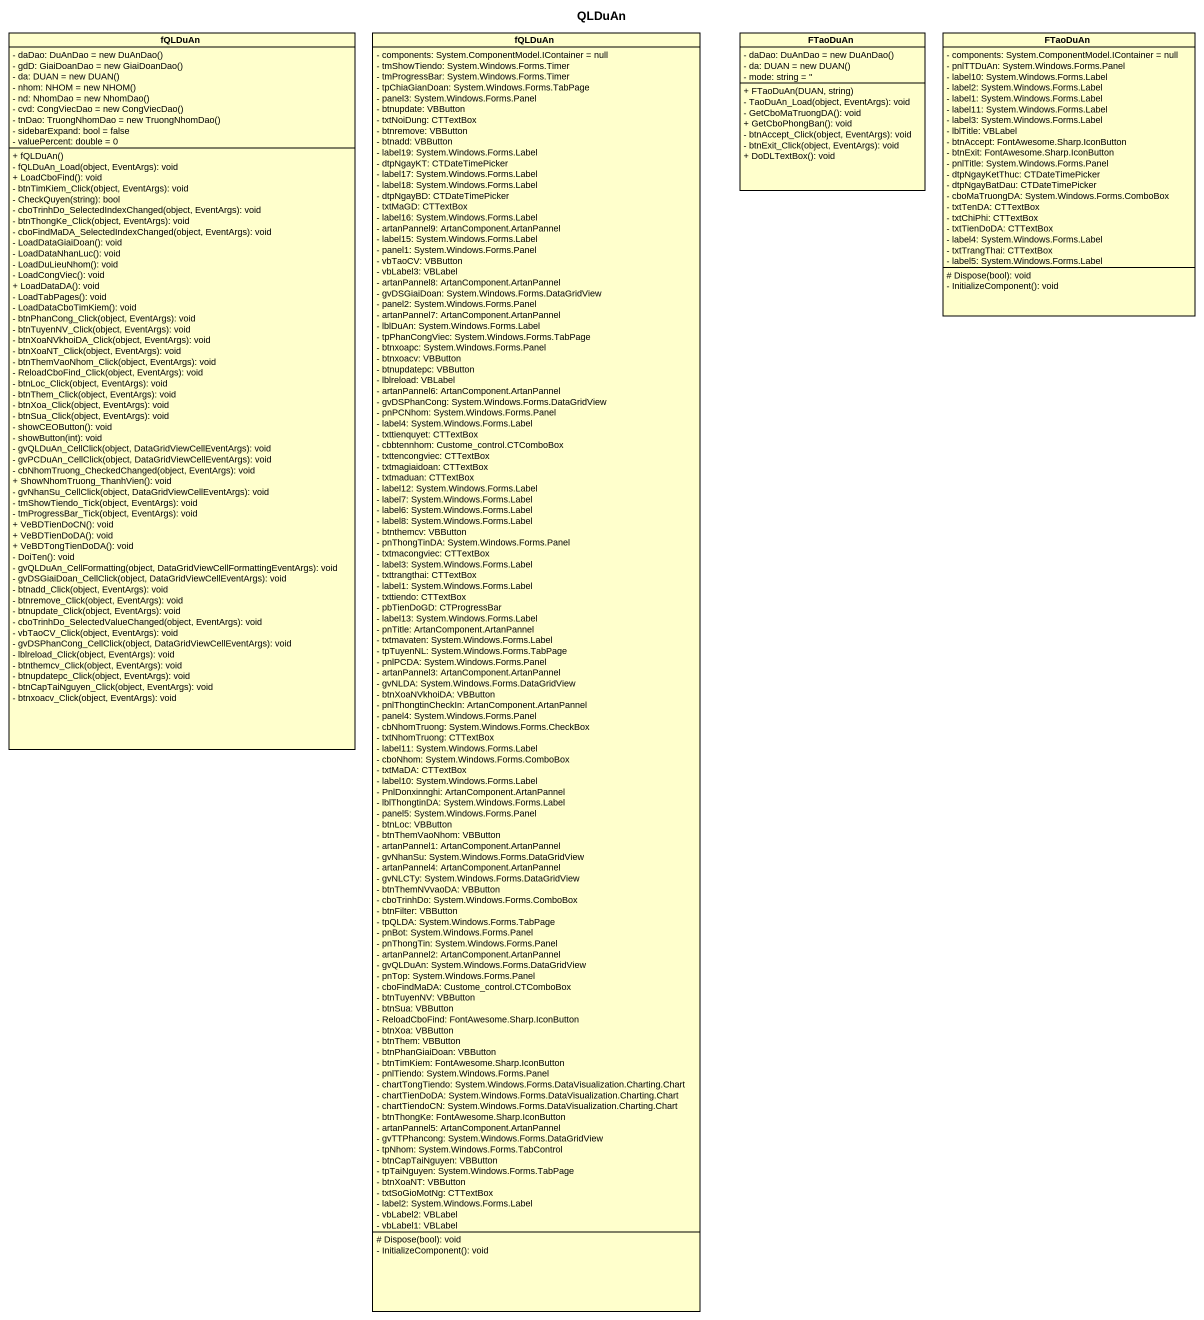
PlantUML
@startuml
title QLDuAn
hide circle
hide empty members
skinparam classAttributeIconSize 0
class fQLDuAn {
  {field} - daDao: DuAnDao = new DuAnDao()
  {field} - gdD: GiaiDoanDao = new GiaiDoanDao()
  {field} - da: DUAN = new DUAN()
  {field} - nhom: NHOM = new NHOM()
  {field} - nd: NhomDao = new NhomDao()
  {field} - cvd: CongViecDao = new CongViecDao()
  {field} - tnDao: TruongNhomDao = new TruongNhomDao()
  - sidebarExpand: bool = false
  - valuePercent: double = 0
  + fQLDuAn()
  - fQLDuAn_Load(object, EventArgs): void
  + LoadCboFind(): void
  - btnTimKiem_Click(object, EventArgs): void
  - CheckQuyen(string): bool
  - cboTrinhDo_SelectedIndexChanged(object, EventArgs): void
  - btnThongKe_Click(object, EventArgs): void
  - cboFindMaDA_SelectedIndexChanged(object, EventArgs): void
  - LoadDataGiaiDoan(): void
  - LoadDataNhanLuc(): void
  - LoadDuLieuNhom(): void
  - LoadCongViec(): void
  + LoadDataDA(): void
  - LoadTabPages(): void
  - LoadDataCboTimKiem(): void
  - btnPhanCong_Click(object, EventArgs): void
  - btnTuyenNV_Click(object, EventArgs): void
  - btnXoaNVkhoiDA_Click(object, EventArgs): void
  - btnXoaNT_Click(object, EventArgs): void
  - btnThemVaoNhom_Click(object, EventArgs): void
  - ReloadCboFind_Click(object, EventArgs): void
  - btnLoc_Click(object, EventArgs): void
  - btnThem_Click(object, EventArgs): void
  - btnXoa_Click(object, EventArgs): void
  - btnSua_Click(object, EventArgs): void
  - showCEOButton(): void
  - showButton(int): void
  - gvQLDuAn_CellClick(object, DataGridViewCellEventArgs): void
  - gvPCDuAn_CellClick(object, DataGridViewCellEventArgs): void
  - cbNhomTruong_CheckedChanged(object, EventArgs): void
  + ShowNhomTruong_ThanhVien(): void
  - gvNhanSu_CellClick(object, DataGridViewCellEventArgs): void
  - tmShowTiendo_Tick(object, EventArgs): void
  - tmProgressBar_Tick(object, EventArgs): void
  + VeBDTienDoCN(): void
  + VeBDTienDoDA(): void
  + VeBDTongTienDoDA(): void
  - DoiTen(): void
  - gvQLDuAn_CellFormatting(object, DataGridViewCellFormattingEventArgs): void
  - gvDSGiaiDoan_CellClick(object, DataGridViewCellEventArgs): void
  - btnadd_Click(object, EventArgs): void
  - btnremove_Click(object, EventArgs): void
  - btnupdate_Click(object, EventArgs): void
  - cboTrinhDo_SelectedValueChanged(object, EventArgs): void
  - vbTaoCV_Click(object, EventArgs): void
  - gvDSPhanCong_CellClick(object, DataGridViewCellEventArgs): void
  - lblreload_Click(object, EventArgs): void
  - btnthemcv_Click(object, EventArgs): void
  - btnupdatepc_Click(object, EventArgs): void
  - btnCapTaiNguyen_Click(object, EventArgs): void
  - btnxoacv_Click(object, EventArgs): void
}
class "fQLDuAn" as fQLDuAn_2 {
  - components: System.ComponentModel.IContainer = null
  - tmShowTiendo: System.Windows.Forms.Timer
  - tmProgressBar: System.Windows.Forms.Timer
  - tpChiaGianDoan: System.Windows.Forms.TabPage
  - panel3: System.Windows.Forms.Panel
  - btnupdate: VBButton
  - txtNoiDung: CTTextBox
  - btnremove: VBButton
  - btnadd: VBButton
  - label19: System.Windows.Forms.Label
  - dtpNgayKT: CTDateTimePicker
  - label17: System.Windows.Forms.Label
  - label18: System.Windows.Forms.Label
  - dtpNgayBD: CTDateTimePicker
  - txtMaGD: CTTextBox
  - label16: System.Windows.Forms.Label
  - artanPannel9: ArtanComponent.ArtanPannel
  - label15: System.Windows.Forms.Label
  - panel1: System.Windows.Forms.Panel
  - vbTaoCV: VBButton
  - vbLabel3: VBLabel
  - artanPannel8: ArtanComponent.ArtanPannel
  - gvDSGiaiDoan: System.Windows.Forms.DataGridView
  - panel2: System.Windows.Forms.Panel
  - artanPannel7: ArtanComponent.ArtanPannel
  - lblDuAn: System.Windows.Forms.Label
  - tpPhanCongViec: System.Windows.Forms.TabPage
  - btnxoapc: System.Windows.Forms.Panel
  - btnxoacv: VBButton
  - btnupdatepc: VBButton
  - lblreload: VBLabel
  - artanPannel6: ArtanComponent.ArtanPannel
  - gvDSPhanCong: System.Windows.Forms.DataGridView
  - pnPCNhom: System.Windows.Forms.Panel
  - label4: System.Windows.Forms.Label
  - txttienquyet: CTTextBox
  - cbbtennhom: Custome_control.CTComboBox
  - txttencongviec: CTTextBox
  - txtmagiaidoan: CTTextBox
  - txtmaduan: CTTextBox
  - label12: System.Windows.Forms.Label
  - label7: System.Windows.Forms.Label
  - label6: System.Windows.Forms.Label
  - label8: System.Windows.Forms.Label
  - btnthemcv: VBButton
  - pnThongTinDA: System.Windows.Forms.Panel
  - txtmacongviec: CTTextBox
  - label3: System.Windows.Forms.Label
  - txttrangthai: CTTextBox
  - label1: System.Windows.Forms.Label
  - txttiendo: CTTextBox
  - pbTienDoGD: CTProgressBar
  - label13: System.Windows.Forms.Label
  - pnTitle: ArtanComponent.ArtanPannel
  - txtmavaten: System.Windows.Forms.Label
  - tpTuyenNL: System.Windows.Forms.TabPage
  - pnlPCDA: System.Windows.Forms.Panel
  - artanPannel3: ArtanComponent.ArtanPannel
  - gvNLDA: System.Windows.Forms.DataGridView
  - btnXoaNVkhoiDA: VBButton
  - pnlThongtinCheckIn: ArtanComponent.ArtanPannel
  - panel4: System.Windows.Forms.Panel
  - cbNhomTruong: System.Windows.Forms.CheckBox
  - txtNhomTruong: CTTextBox
  - label11: System.Windows.Forms.Label
  - cboNhom: System.Windows.Forms.ComboBox
  - txtMaDA: CTTextBox
  - label10: System.Windows.Forms.Label
  - PnlDonxinnghi: ArtanComponent.ArtanPannel
  - lblThongtinDA: System.Windows.Forms.Label
  - panel5: System.Windows.Forms.Panel
  - btnLoc: VBButton
  - btnThemVaoNhom: VBButton
  - artanPannel1: ArtanComponent.ArtanPannel
  - gvNhanSu: System.Windows.Forms.DataGridView
  - artanPannel4: ArtanComponent.ArtanPannel
  - gvNLCTy: System.Windows.Forms.DataGridView
  - btnThemNVvaoDA: VBButton
  - cboTrinhDo: System.Windows.Forms.ComboBox
  - btnFilter: VBButton
  - tpQLDA: System.Windows.Forms.TabPage
  - pnBot: System.Windows.Forms.Panel
  - pnThongTin: System.Windows.Forms.Panel
  - artanPannel2: ArtanComponent.ArtanPannel
  - gvQLDuAn: System.Windows.Forms.DataGridView
  - pnTop: System.Windows.Forms.Panel
  - cboFindMaDA: Custome_control.CTComboBox
  - btnTuyenNV: VBButton
  - btnSua: VBButton
  - ReloadCboFind: FontAwesome.Sharp.IconButton
  - btnXoa: VBButton
  - btnThem: VBButton
  - btnPhanGiaiDoan: VBButton
  - btnTimKiem: FontAwesome.Sharp.IconButton
  - pnlTiendo: System.Windows.Forms.Panel
  - chartTongTiendo: System.Windows.Forms.DataVisualization.Charting.Chart
  - chartTienDoDA: System.Windows.Forms.DataVisualization.Charting.Chart
  - chartTiendoCN: System.Windows.Forms.DataVisualization.Charting.Chart
  - btnThongKe: FontAwesome.Sharp.IconButton
  - artanPannel5: ArtanComponent.ArtanPannel
  - gvTTPhancong: System.Windows.Forms.DataGridView
  - tpNhom: System.Windows.Forms.TabControl
  - btnCapTaiNguyen: VBButton
  - tpTaiNguyen: System.Windows.Forms.TabPage
  - btnXoaNT: VBButton
  - txtSoGioMotNg: CTTextBox
  - label2: System.Windows.Forms.Label
  - vbLabel2: VBLabel
  - vbLabel1: VBLabel
  # Dispose(bool): void
  - InitializeComponent(): void
}
class FTaoDuAn {
  {field} - daDao: DuAnDao = new DuAnDao()
  {field} - da: DUAN = new DUAN()
  - mode: string = ''
  + FTaoDuAn(DUAN, string)
  - TaoDuAn_Load(object, EventArgs): void
  - GetCboMaTruongDA(): void
  + GetCboPhongBan(): void
  - btnAccept_Click(object, EventArgs): void
  - btnExit_Click(object, EventArgs): void
  + DoDLTextBox(): void
}
class "FTaoDuAn" as FTaoDuAn_2 {
  - components: System.ComponentModel.IContainer = null
  - pnlTTDuAn: System.Windows.Forms.Panel
  - label10: System.Windows.Forms.Label
  - label2: System.Windows.Forms.Label
  - label1: System.Windows.Forms.Label
  - label11: System.Windows.Forms.Label
  - label3: System.Windows.Forms.Label
  - lblTitle: VBLabel
  - btnAccept: FontAwesome.Sharp.IconButton
  - btnExit: FontAwesome.Sharp.IconButton
  - pnlTitle: System.Windows.Forms.Panel
  - dtpNgayKetThuc: CTDateTimePicker
  - dtpNgayBatDau: CTDateTimePicker
  - cboMaTruongDA: System.Windows.Forms.ComboBox
  - txtTenDA: CTTextBox
  - txtChiPhi: CTTextBox
  - txtTienDoDA: CTTextBox
  - label4: System.Windows.Forms.Label
  - txtTrangThai: CTTextBox
  - label5: System.Windows.Forms.Label
  # Dispose(bool): void
  - InitializeComponent(): void
}
@enduml
